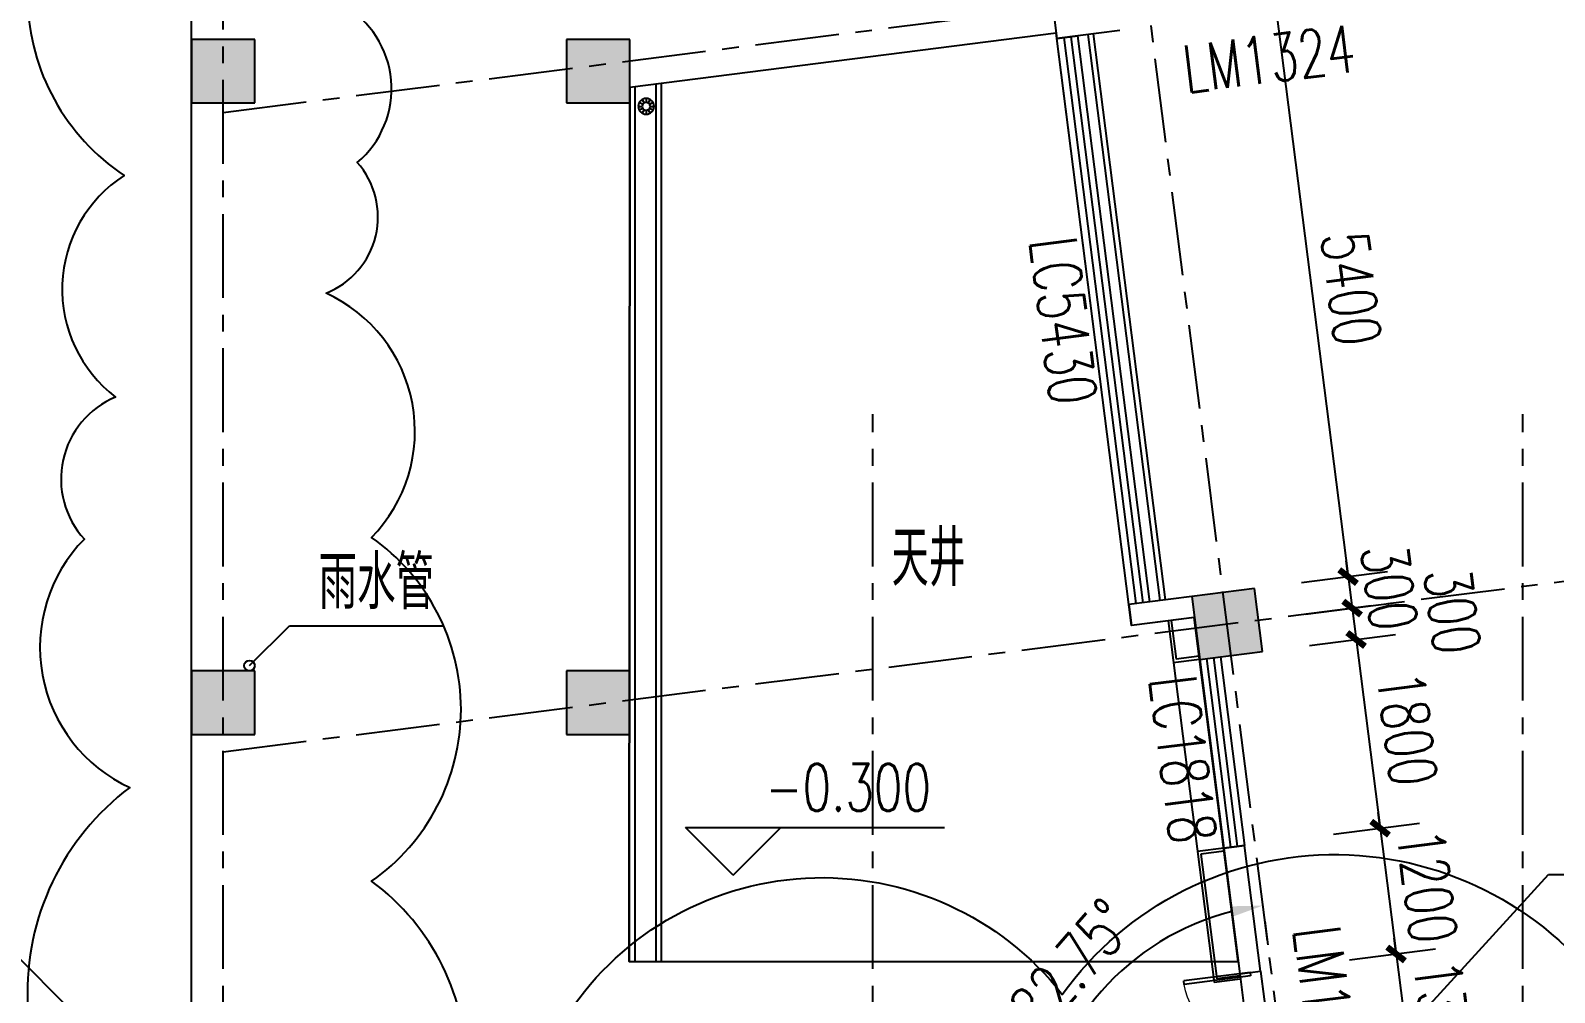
# Model space of a CAD drawing. Header units: millimetres. Extents: x -1048436 to -185795, y -983427 to 400387.
# Drawn here: x -700435 to -686011, y -483687 to -474583 of the extents above; entities that cross this region are included whole.
import ezdxf

# ---------------------------------------------------------------- set-up
doc = ezdxf.new("R2010")
doc.units = ezdxf.units.MM
doc.header["$LTSCALE"] = 500
doc.linetypes.add('一层轴网$0$CENTER', pattern=[50.8, 31.75, -6.35, 6.35, -6.35])
for name, color, linetype in [('COLUMN', 254, 'Continuous'), ('DIM_IDEN', 3, 'Continuous'), ('DIM_LEAD', 3, 'Continuous'), ('PUB_DIM', 3, 'Continuous'), ('PUB_HATCH', 8, 'Continuous'), ('PUB_TEXT', 7, 'Continuous'), ('WINDOW', 4, 'Continuous'), ('WINDOW_TEXT', 7, 'Continuous'), ('一层轴网$0$PUB_DIM', 3, 'Continuous'), ('一层轴网$0$建-轴线', 1, '一层轴网$0$CENTER'), ('建-墙', 254, 'Continuous'), ('建-屋面-排水沟落水口', 175, 'Continuous'), ('建-幕墙', 140, 'Continuous'), ('建-文字', 4, 'Continuous'), ('建-楼梯-扶手栏杆', 3, 'Continuous'), ('建-符号', 13, 'Continuous'), ('建-符号-门编号', 13, 'Continuous'), ('建-门扇', 32, 'Continuous'), ('景-平面-绿化填充', 56, 'Continuous')]:
    doc.layers.add(name, color=color, linetype=linetype)
doc.layers.add('建-非打-01', color=6, linetype='Continuous', plot=False)
doc.styles.add('_TCH_DIM', font='SIMPLEX', dxfattribs={"bigfont": 'GBCBIG'})
doc.styles.add('_TCH_DIM_T3', font='SIMPLEX', dxfattribs={"width": 0.705882, "bigfont": 'GBCBIG'})
doc.styles.add('_TCH_WINDOW', font='SIMPLEX', dxfattribs={"height": 3.5, "bigfont": 'GBCBIG'})
doc.styles.add('XD2008', font='xd-hzs.shx', dxfattribs={"width": 0.7, "bigfont": 'xd-hztxt.shx'})
doc.styles.add('一层轴网$0$_TCH_DIM_T3', font='SIMPLEX', dxfattribs={"width": 0.705882, "bigfont": 'GBCBIG'})
doc.dimstyles.new('_TCH_ARCH&&150', dxfattribs={"dimtxt": 446.25, "dimasz": 150, "dimexe": 375, "dimexo": 450, "dimgap": 150, "dimtad": 1, "dimdec": 0, "dimzin": 0, "dimdsep": 46, "dimtxsty": '_TCH_DIM_T3', "dimblk": 'ARCHTICK', "dimcen": 0.09, "dimclrt": 7, "dimazin": 2, "dimtfac": 1, "dimtdec": 0, "dimtix": 1, "dimtmove": 2, "dimatfit": 3, "dimldrblk": 'ARCHTICK', "dimfxl": 1, "dimtolj": 1, "dimtzin": 0, "dimarcsym": 0})
doc.dimstyles.new('一层轴网$0$_TCH_ARROW&&150', dxfattribs={"dimtxt": 446.25, "dimasz": 300, "dimexe": 375, "dimexo": 450, "dimgap": 150, "dimtad": 1, "dimdec": 0, "dimzin": 0, "dimdsep": 46, "dimtxsty": '一层轴网$0$_TCH_DIM_T3', "dimcen": 0.09, "dimclrt": 7, "dimazin": 2, "dimtfac": 1, "dimtdec": 0, "dimtix": 1, "dimtmove": 2, "dimatfit": 3, "dimfxl": 1, "dimtolj": 1, "dimtzin": 0, "dimarcsym": 0})

# ---------------------------------------------------------------- blocks, each defined once
blk = doc.blocks.new('fdhgh')
at = {"layer": '景-平面-绿化填充'}
h = blk.add_hatch(dxfattribs=at)
h.set_pattern_fill('GRASS', color=256, scale=500, style=0)
h.set_pattern_definition([(90, (-26937.1, -803185.1), (-997.7955, 997.7955), [264.5807, -1731.0102]), (45, (-26937.1, -803185.1), (-997.7962, 997.7962), [264.5807, -1146.5161]), (135, (-26937.1, -803185.1), (-997.7962, -997.7962), [264.5807, -1146.5161])])
edge = h.paths.add_edge_path()
edge.add_line((-1391918, -533384), (-1391918, -500074))
edge.add_line((-1391918, -500074), (-1392920, -492192))
edge.add_line((-1392920, -492192), (-1460021, -492192))
edge.add_line((-1460021, -492192), (-1460021, -494283))
edge.add_arc((-1458021, -494283), 2000, 180, 270)
edge.add_line((-1458021, -496283), (-1434821, -496283))
edge.add_line((-1434821, -496283), (-1434821, -501283))
edge.add_line((-1434821, -501283), (-1452821, -501283))
edge.add_line((-1452821, -501283), (-1452821, -499283))
edge.add_line((-1452821, -499283), (-1458021, -499283))
edge.add_arc((-1458021, -501283), 2000, 90, 180)
edge.add_line((-1460021, -501283), (-1460021, -502283))
edge.add_line((-1460021, -502283), (-1406458, -502283))
edge.add_line((-1406458, -502283), (-1405476, -509988))
edge.add_line((-1405476, -509988), (-1405271, -509962))
edge.add_arc((-1405406, -508971), 1000, 277.7235, 360)
edge.add_line((-1404406, -508971), (-1404666, -506861))
edge.add_line((-1404666, -506861), (-1395440, -505688))
edge.add_line((-1395440, -505688), (-1393762, -518881))
edge.add_line((-1393762, -518881), (-1399615, -519626))
edge.add_arc((-1399489, -520618), 1000, 97.2475, 187.2475)
edge.add_line((-1400481, -520744), (-1400418, -521240))
edge.add_line((-1400418, -521240), (-1393573, -520369))
edge.add_line((-1393573, -520369), (-1391918, -533384))
edge = h.paths.add_edge_path()
edge.add_line((-1460644, -592730), (-1436235, -592730))
edge.add_line((-1436235, -592730), (-1436235, -590271))
edge.add_line((-1436235, -590271), (-1440973, -590271))
edge.add_line((-1440973, -590271), (-1440973, -582660))
edge.add_line((-1440973, -582660), (-1449771, -582659))
edge.add_line((-1449771, -582659), (-1449771, -583259))
edge.add_line((-1449771, -583259), (-1463873, -583259))
edge.add_line((-1463873, -583259), (-1463873, -584960))
edge.add_line((-1463873, -584960), (-1474580, -584960))
edge.add_line((-1474580, -584960), (-1476321, -583426))
edge.add_line((-1476321, -583426), (-1476321, -574192))
edge.add_line((-1476321, -574192), (-1481371, -574192))
edge.add_line((-1481371, -574192), (-1481371, -577350))
edge.add_arc((-1472371, -577350), 9000, 180, 247.0886)
edge.add_line((-1475875, -585640), (-1464599, -590406))
edge.add_arc((-1467358, -599627), 9626, 45.7713, 73.3481, ccw=False)
blk = doc.blocks.new('*D2935')
at = {"layer": 'Defpoints', "color": 0, "transparency": 16777216}
for p in [(64554, 22528), (63502, 21811), (62151, 19800), (64901, 19800)]:
    blk.add_point(p, dxfattribs=at)
at = {"layer": '一层轴网$0$PUB_DIM', "color": 0, "lineweight": -2, "transparency": 16777216}
for p, q in [((64611, 22081), (64639, 21858)), ((62601, 19800), (62826, 19800))]:
    blk.add_line(p, q, dxfattribs=at)
blk.add_arc((64901, 19800), 2450, 104.2683, 172.9793, dxfattribs=at)
at = {"layer": '一层轴网$0$PUB_DIM', "color": 0, "transparency": 16777216}
for points in [[(64288, 22223), (64306, 22125), (64592, 22230)], [(62519, 20096), (62420, 20102), (62451, 19800)]]:
    blk.add_solid(points, dxfattribs=at)
at = {"layer": '一层轴网$0$PUB_DIM', "color": 7, "transparency": 16777216, "insert": (62783, 21666), "char_height": 446.2, "attachment_point": 5, "rotation": 48.6238, "style": '一层轴网$0$_TCH_DIM_T3'}
blk.add_mtext('\\A1;82.75°', dxfattribs=at)
blk = doc.blocks.new('A$C70866F3F')
for p, q in [((150, 300), (150, 225)), ((75, 150), (0, 150)), ((20, 225), (85, 187)), ((20, 75), (85, 112)), ((75, 280), (112, 215)), ((112, 85), (75, 20)), ((150, 75), (150, 0)), ((225, 280), (187, 215)), ((187, 85), (225, 20)), ((215, 187), (280, 225)), ((215, 112), (280, 75)), ((300, 150), (225, 150))]:
    blk.add_line(p, q)
for radius in [150, 75]:
    blk.add_circle((150, 150), radius)
blk = doc.blocks.new('A$C06EE1D4D')
at = {"layer": 'DIM_LEAD'}
for p, q in [((123457, 59925), (123835, 60303)), ((123835, 60303), (125285, 60303))]:
    blk.add_line(p, q, dxfattribs=at)
at = {"layer": '建-屋面-排水沟落水口'}
blk.add_circle((123457, 59925), 50, dxfattribs=at)
at = {"layer": '建-屋面-排水沟落水口', "xscale": -0.5, "yscale": 0.5, "zscale": 0.5, "rotation": 359.9999999666495}
blk.add_blockref('A$C70866F3F', (127286, 65143), dxfattribs=at)
at = {"layer": 'PUB_TEXT', "style": '_TCH_DIM'}
blk.add_text('雨水管', height=506.4, dxfattribs=at).set_placement((124111, 60460))
blk = doc.blocks.new('fgdfgd')
at = {"layer": '建-幕墙'}
for p, q in [((-479371, -480535), (-479619, -480566)), ((-479375, -480505), (-479593, -480533)), ((-479142, -482320), (-479391, -482352)), ((-479139, -482350), (-479358, -482378)), ((-478985, -483560), (-479233, -483592)), ((-478989, -483530), (-479207, -483558))]:
    blk.add_line(p, q, dxfattribs=at)
for points in [[(-479669, -480170), (-479233, -483592)], [(-479639, -480166), (-479593, -480533)], [(-479358, -482378), (-479207, -483558)], [(-479203, -483588), (-479203, -483588)]]:
    blk.add_lwpolyline(points, dxfattribs=at)
blk = doc.blocks.new('_ArchTick')
at = {"color": 0, "linetype": 'ByBlock', "const_width": 0.4}
blk.add_lwpolyline([(-0.5, -0.5), (0.5, 0.5)], dxfattribs=at)
blk = doc.blocks.new('*D1740')
at = {"layer": 'Defpoints', "color": 0, "transparency": 16777216}
for p in [(-689532, -474507), (-688851, -479864), (-687965, -479751)]:
    blk.add_point(p, dxfattribs=at)
at = {"layer": 'PUB_DIM', "color": 0, "lineweight": -2, "transparency": 16777216}
for p, q in [((-689086, -474450), (-688274, -474347)), ((-688646, -474394), (-687965, -479751)), ((-688405, -479807), (-687593, -479704))]:
    blk.add_line(p, q, dxfattribs=at)
at = {"layer": 'PUB_DIM', "color": 0, "lineweight": -2, "transparency": 16777216, "xscale": 150, "yscale": 150, "zscale": 150}
for p, rotation in [((-688646, -474394), 97.24752621012234), ((-687965, -479751), 277.2475262101223)]:
    blk.add_blockref('_ArchTick', p, dxfattribs=dict(at, rotation=rotation))
at = {"layer": 'PUB_DIM', "color": 7, "transparency": 16777216, "insert": (-687936, -477026), "char_height": 446.2, "attachment_point": 5, "rotation": 277.2475, "style": '_TCH_DIM_T3'}
blk.add_mtext('\\A1;5400', dxfattribs=at)
blk = doc.blocks.new('*D1741')
at = {"layer": 'Defpoints', "color": 0, "transparency": 16777216}
for p in [(-688851, -479864), (-687927, -480049), (-688813, -480161)]:
    blk.add_point(p, dxfattribs=at)
at = {"layer": 'PUB_DIM', "color": 0, "lineweight": -2, "transparency": 16777216}
for p, q in [((-688405, -479807), (-687593, -479704)), ((-687965, -479751), (-687984, -479602)), ((-687965, -479751), (-687927, -480049)), ((-688367, -480105), (-687555, -480002)), ((-687927, -480049), (-687908, -480198))]:
    blk.add_line(p, q, dxfattribs=at)
at = {"layer": 'PUB_DIM', "color": 0, "lineweight": -2, "transparency": 16777216, "xscale": 150, "yscale": 150, "zscale": 150}
for p, rotation in [((-687965, -479751), 277.2475262101215), ((-687927, -480049), 97.24752621012149)]:
    blk.add_blockref('_ArchTick', p, dxfattribs=dict(at, rotation=rotation))
at = {"layer": 'PUB_DIM', "color": 7, "transparency": 16777216, "insert": (-687576, -479853), "char_height": 446.2, "attachment_point": 5, "rotation": 277.2475, "style": '_TCH_DIM_T3'}
blk.add_mtext('\\A1;300', dxfattribs=at)
blk = doc.blocks.new('*D1742')
at = {"layer": 'Defpoints', "color": 0, "transparency": 16777216}
for p in [(-688813, -480161), (-687889, -480346), (-688776, -480459)]:
    blk.add_point(p, dxfattribs=at)
at = {"layer": 'PUB_DIM', "color": 0, "lineweight": -2, "transparency": 16777216}
for p, q in [((-688367, -480105), (-687555, -480002)), ((-687927, -480049), (-687889, -480346)), ((-688329, -480402), (-687517, -480299))]:
    blk.add_line(p, q, dxfattribs=at)
at = {"layer": 'PUB_DIM', "color": 0, "lineweight": -2, "transparency": 16777216, "xscale": 150, "yscale": 150, "zscale": 150}
for p, rotation in [((-687927, -480049), 97.2475262101201), ((-687889, -480346), 277.2475262101201)]:
    blk.add_blockref('_ArchTick', p, dxfattribs=dict(at, rotation=rotation))
at = {"layer": 'PUB_DIM', "color": 7, "transparency": 16777216, "insert": (-686978, -480079), "char_height": 446.2, "attachment_point": 5, "rotation": 277.2475, "style": '_TCH_DIM_T3'}
blk.add_mtext('\\A1;300', dxfattribs=at)
blk = doc.blocks.new('*D1743')
at = {"layer": 'Defpoints', "color": 0, "transparency": 16777216}
for p in [(-688776, -480459), (-687662, -482132), (-688548, -482245)]:
    blk.add_point(p, dxfattribs=at)
at = {"layer": 'PUB_DIM', "color": 0, "lineweight": -2, "transparency": 16777216}
for p, q in [((-688329, -480402), (-687517, -480299)), ((-687889, -480346), (-687662, -482132)), ((-688102, -482188), (-687290, -482085))]:
    blk.add_line(p, q, dxfattribs=at)
at = {"layer": 'PUB_DIM', "color": 0, "lineweight": -2, "transparency": 16777216, "xscale": 150, "yscale": 150, "zscale": 150}
for p, rotation in [((-687889, -480346), 97.24752621012347), ((-687662, -482132), 277.2475262101235)]:
    blk.add_blockref('_ArchTick', p, dxfattribs=dict(at, rotation=rotation))
at = {"layer": 'PUB_DIM', "color": 7, "transparency": 16777216, "insert": (-687406, -481192), "char_height": 446.2, "attachment_point": 5, "rotation": 277.2475, "style": '_TCH_DIM_T3'}
blk.add_mtext('\\A1;1800', dxfattribs=at)
blk = doc.blocks.new('*D1744')
at = {"layer": 'Defpoints', "color": 0, "transparency": 16777216}
for p in [(-688548, -482245), (-687511, -483322), (-688397, -483435)]:
    blk.add_point(p, dxfattribs=at)
at = {"layer": 'PUB_DIM', "color": 0, "lineweight": -2, "transparency": 16777216}
for p, q in [((-687662, -482132), (-687681, -481983)), ((-688102, -482188), (-687290, -482085)), ((-687662, -482132), (-687511, -483322)), ((-687951, -483378), (-687139, -483275)), ((-687511, -483322), (-687492, -483471))]:
    blk.add_line(p, q, dxfattribs=at)
at = {"layer": 'PUB_DIM', "color": 0, "lineweight": -2, "transparency": 16777216, "xscale": 150, "yscale": 150, "zscale": 150}
for p, rotation in [((-687662, -482132), 277.2475262101237), ((-687511, -483322), 97.24752621012367)]:
    blk.add_blockref('_ArchTick', p, dxfattribs=dict(at, rotation=rotation))
at = {"layer": 'PUB_DIM', "color": 7, "transparency": 16777216, "insert": (-687217, -482680), "char_height": 446.2, "attachment_point": 5, "rotation": 277.2475, "style": '_TCH_DIM_T3'}
blk.add_mtext('\\A1;1200', dxfattribs=at)
blk = doc.blocks.new('*D1745')
at = {"layer": 'Defpoints', "color": 0, "transparency": 16777216}
for p in [(-688397, -483435), (-687347, -484612), (-688233, -484724)]:
    blk.add_point(p, dxfattribs=at)
at = {"layer": 'PUB_DIM', "color": 0, "lineweight": -2, "transparency": 16777216}
for p, q in [((-687511, -483322), (-687530, -483173)), ((-687951, -483378), (-687139, -483275)), ((-687511, -483322), (-687347, -484612)), ((-687787, -484668), (-686975, -484564)), ((-687347, -484612), (-687328, -484760))]:
    blk.add_line(p, q, dxfattribs=at)
at = {"layer": 'PUB_DIM', "color": 0, "lineweight": -2, "transparency": 16777216, "xscale": 150, "yscale": 150, "zscale": 150}
for p, rotation in [((-687511, -483322), 277.2475262101205), ((-687347, -484612), 97.24752621012053)]:
    blk.add_blockref('_ArchTick', p, dxfattribs=dict(at, rotation=rotation))
at = {"layer": 'PUB_DIM', "color": 7, "transparency": 16777216, "insert": (-687059, -483920), "char_height": 446.2, "attachment_point": 5, "rotation": 277.2475, "style": '_TCH_DIM_T3'}
blk.add_mtext('\\A1;1300', dxfattribs=at)
blk = doc.blocks.new('$DorLib2D$00000002')
for p, q in [((-0.5, 0), (-0.5, 0.4875)), ((-0.475, 0.4875), (-0.5, 0.4875)), ((-0.475, 0), (-0.475, 0.4875)), ((0.475, 0), (0.475, 0.4875)), ((0.475, 0.4875), (0.5, 0.4875)), ((0.5, 0), (0.5, 0.4875)), ((-0.5, 0), (-0.475, 0)), ((0.5, 0), (0.475, 0))]:
    blk.add_line(p, q)
at = {"lineweight": 13}
for centre, start, end in [((-0.4875, 0), 0, 88.53072), ((0.4875, 0), 91.46928, 180)]:
    blk.add_arc(centre, 0.4875, start, end, dxfattribs=at)
blk = doc.blocks.new('$TCHSYS$WIN2D')
for p, q in [((-0.5, 0.5), (0.5, 0.5)), ((-0.5, 0.5), (-0.5, -0.5)), ((0.5, 0.5), (0.5, -0.5)), ((0.5, 0.1667), (-0.5, 0.1667)), ((0.5, -0.1667), (-0.5, -0.1667)), ((-0.5, -0.5), (0.5, -0.5))]:
    blk.add_line(p, q)
blk = doc.blocks.new('一层轴网')
at = {"layer": '一层轴网$0$建-轴线', "ltscale": 0.05}
for p, q in [((65115, 18116.1), (56955.6, 82276.4)), ((54750, 29734.6), (75499.4, 32373.4)), ((54750.7, 23686.4), (76256.3, 26421.3))]:
    blk.add_line(p, q, dxfattribs=at)
for points in [[(54750, -2500), (54750, 82276.4)], [(60900, -2500), (60900, 26879.1)], [(67050, -2500), (67050, 26879.1)]]:
    blk.add_lwpolyline(points, dxfattribs=at)
at = {"layer": '一层轴网$0$PUB_DIM'}
dim = blk.add_angular_dim_3p(base=(63501.6, 21810.9), center=(64900.9, 19800), p1=(64554, 22527.8), p2=(62151.1, 19800), dimstyle='一层轴网$0$_TCH_ARROW&&150', dxfattribs=at)
dim.commit()
dim.dimension.update_dxf_attribs({"geometry": '*D2935', "text_midpoint": (62782.6, 21666)})

msp = doc.modelspace()

# ---------------------------------------------------------------- hatches: boundary and pattern name
at = {"layer": 'PUB_HATCH'}
for points in [[(-698911.4, -474668.8), (-698911.4, -475268.8), (-698311.4, -475268.8), (-698311.4, -474668.8)], [(-695361.4, -474668.8), (-695361.4, -475268.8), (-694761.4, -475268.8), (-694761.4, -474668.8)], [(-689445.1, -479939.4), (-689369.5, -480534.6), (-688774.2, -480458.9), (-688849.9, -479863.7)], [(-698911.4, -480643.8), (-698911.4, -481243.8), (-698311.4, -481243.8), (-698311.4, -480643.8)], [(-695361.4, -480643.8), (-695361.4, -481243.8), (-694761.4, -481243.8), (-694761.4, -480643.8)]]:
    msp.add_hatch(color=256, dxfattribs=at).paths.add_polyline_path(points)

# ---------------------------------------------------------------- linework, layer by layer
msp.add_line((-702512.6, -481393.9), (-698912.7, -484993.8))
msp.add_lwpolyline([(-690727.9, -474608.7), (-690727.9, -474608.7), (-694762.1, -475121.7), (-694767.7, -483394.1), (-689005.8, -483394), (-689420.6, -480137.9), (-690015.8, -480213.6), (-690727.9, -474608.7)])
at = {"layer": 'COLUMN'}
for p, q in [((-698911.4, -474668.8), (-698911.4, -475268.8)), ((-698311.4, -474668.8), (-698911.4, -474668.8)), ((-698311.4, -475268.8), (-698311.4, -474668.8)), ((-695361.4, -474668.8), (-695361.4, -475268.8)), ((-694761.4, -474668.8), (-695361.4, -474668.8)), ((-694761.4, -475268.8), (-694761.4, -474668.8)), ((-698911.4, -475268.8), (-698311.4, -475268.8)), ((-695361.4, -475268.8), (-694761.4, -475268.8)), ((-688849.9, -479863.7), (-689445.1, -479939.4)), ((-688774.2, -480458.9), (-688849.9, -479863.7)), ((-689445.1, -479939.4), (-689369.5, -480534.6)), ((-689369.5, -480534.6), (-688774.2, -480458.9)), ((-698911.4, -480643.8), (-698911.4, -481243.8)), ((-698311.4, -480643.8), (-698911.4, -480643.8)), ((-698311.4, -481243.8), (-698311.4, -480643.8)), ((-695361.4, -480643.8), (-695361.4, -481243.8)), ((-694761.4, -480643.8), (-695361.4, -480643.8)), ((-694761.4, -481243.8), (-694761.4, -480643.8)), ((-698911.4, -481243.8), (-698311.4, -481243.8)), ((-695361.4, -481243.8), (-694761.4, -481243.8))]:
    msp.add_line(p, q, dxfattribs=at)
at = {"layer": 'DIM_IDEN'}
for p, q in [((-687675, -484328.3), (-686069.8, -482568.5)), ((-686069.8, -482568.5), (-683882, -482568.5))]:
    msp.add_line(p, q, dxfattribs=at)
at = {"layer": '建-墙'}
for p, q in [((-690746.8, -474459.9), (-690721.6, -474658.3)), ((-690721.6, -474658.3), (-690523.2, -474633)), ((-690126.4, -474582.6), (-690523.2, -474633)), ((-689842, -479989.9), (-690040.4, -480015.1)), ((-689445.1, -479939.4), (-689842, -479989.9)), ((-690040.4, -480015.1), (-690015.1, -480213.5)), ((-689419.9, -480137.8), (-690015.1, -480213.5)), ((-688944, -482295), (-689142.4, -482320.2)), ((-689142.4, -482320.2), (-688991, -483510.3)), ((-688792.6, -483485.1), (-688944, -482295)), ((-688991, -483510.3), (-688792.6, -483485.1))]:
    msp.add_line(p, q, dxfattribs=at)
at = {"layer": '建-墙', "ltscale": 2000}
msp.add_lwpolyline([(-698911.2, -445417.7), (-698912.7, -484993.8), (-722312.7, -484994.6)], dxfattribs=at)
at = {"layer": '建-屋面-排水沟落水口'}
for p, q in [((-694512.1, -483394.1), (-694512.1, -475089.9)), ((-694462.1, -483394.1), (-694462.1, -475083.5)), ((-694767.7, -483394.1), (-694762.1, -475121.7)), ((-694712.1, -483394.1), (-694712.1, -475115.3))]:
    msp.add_line(p, q, dxfattribs=at)
at = {"layer": '建-楼梯-扶手栏杆'}
for p, q in [((-689742.8, -479977.3), (-690424, -474620.4)), ((-689693.2, -479971), (-690374.4, -474614.1))]:
    msp.add_line(p, q, dxfattribs=at)
at = {"layer": '建-符号'}
for p, q in [((-693784.3, -482576.1), (-694234.3, -482126.1)), ((-694234.3, -482126.1), (-691783.3, -482126.1)), ((-693784.3, -482576.1), (-693334.3, -482126.1))]:
    msp.add_line(p, q, dxfattribs=at)
at = {"layer": '建-门扇'}
for p, q in [((-688991, -483510.3), (-688827, -484799.9)), ((-688792.6, -483485.1), (-688628.6, -484774.7))]:
    msp.add_line(p, q, dxfattribs=at)
at = {"layer": '建-非打-01'}
msp.add_lwpolyline([(-699628.7, -472593.7, 0.5205671), (-699547.9, -475954.5, 0.5205671), (-699628.7, -478051.6, 0.5205671), (-699924.7, -479395.9, 0.5205671), (-699494.4, -481746.8, 0.5205671), (-699359.9, -485726, 0.5205671), (-699386.8, -487527.4, 0.5205671), (-697287.9, -486236.9, 0.5205671), (-697207.2, -482634.1, 0.5205671), (-697207.2, -479380.8, 0.5205671), (-697637.8, -477068.6, 0.5205671), (-697341.8, -475831.8, 0.5205671), (-697476.3, -474341.7, 0.5205671)], format="xyb", dxfattribs=at)
msp.add_lwpolyline([(-695395.7, -483964, -0.5205671), (-690670.1, -483704.6, -0.5205671), (-685465.8, -483768.4, -0.5205671), (-683103.1, -483959.9, -0.5205671), (-678058.4, -484087.5, -0.5205671), (-676685.5, -485746.4, -0.5205671), (-677228.3, -487756.2, -0.5205671), (-678026.5, -488617.6, -0.5205671), (-681059.7, -489096.1, -0.5205671), (-685401.9, -489191.8, -0.5205671), (-688882.1, -489191.8, -0.5205671), (-693511.7, -489064.2, -0.5205671), (-696576.9, -488968.5, -0.5205671)], format="xyb", close=True, dxfattribs=at)

# ---------------------------------------------------------------- block references
for name, p in [('fdhgh', (720308.8, 77265.7)), ('一层轴网', (-753362.7, -505094)), ('A$C06EE1D4D', (-821819.6, -540518.5)), ('fgdfgd', (-210000, 0))]:
    msp.add_blockref(name, p)
at = {"layer": 'WINDOW'}
ref = msp.add_blockref('$TCHSYS$WIN2D', (-690281.8, -477324.1), dxfattribs=dict(at, xscale=-5400, yscale=200, zscale=-5400, rotation=277.2475272049361))
ref.add_attrib('A', 'LC5430', (-690981.1, -476566.2), dxfattribs={"layer": 'WINDOW_TEXT', "height": 446.25, "rotation": 277.24753, "style": '_TCH_WINDOW', "width": 0.705882})
ref = msp.add_blockref('$TCHSYS$WIN2D', (-689156.7, -481414.8), dxfattribs=dict(at, xscale=1800, yscale=-200, zscale=1800, rotation=277.2475258529965))
ref.add_attrib('A', 'LC1818', (-689848.5, -480716.5), dxfattribs={"layer": 'WINDOW_TEXT', "height": 446.25, "rotation": 277.24753, "style": '_TCH_WINDOW', "width": 0.705882})
at = {"layer": '建-门扇'}
ref = msp.add_blockref('$DorLib2D$00000002', (-688949.5, -473928.9), dxfattribs=dict(at, xscale=1300, yscale=-1300, zscale=200, rotation=187.2475261776383))
ref.add_attrib('A', 'LM1324', (-689496.1, -475175.1), dxfattribs={"layer": '建-符号-门编号', "height": 446.25, "rotation": 7.24753, "style": '_TCH_WINDOW', "width": 0.705882})
ref = msp.add_blockref('$DorLib2D$00000002', (-688809.8, -484142.5), dxfattribs=dict(at, xscale=1300, yscale=-1300, zscale=200, rotation=277.2475258529965))
ref.add_attrib('A', 'LM1324', (-688485.3, -483086.1), dxfattribs={"layer": '建-符号-门编号', "height": 446.25, "rotation": 277.24753, "style": '_TCH_WINDOW', "width": 0.705882})

# ---------------------------------------------------------------- texts
at = {"layer": '建-文字'}
for s, height, style, width, p in [('天井', 525, 'XD2008', 0.7, (-692284, -479839.3)), ('-0.300', 446.25, '_TCH_DIM', 0.705882, (-693478.3, -481968.6))]:
    msp.add_text(s, height=height, dxfattribs=dict(at, style=style, width=width)).set_placement(p)

# ---------------------------------------------------------------- dimensions: what is measured, and where the dimension line sits
at = {"layer": 'PUB_DIM'}
for p1, p2, picture, middle in [((-689532.5, -474507), (-688851.2, -479863.9), '*D1740', (-687935.7, -477025.7)), ((-688851.2, -479863.9), (-688813.4, -480161.5), '*D1741', (-687576.1, -479852.9)), ((-688775.5, -480459.1), (-688548.5, -482244.7), '*D1743', (-687405.8, -481192.2)), ((-688548.5, -482244.7), (-688397.1, -483434.8), '*D1744', (-687216.6, -482680)), ((-688397.1, -483434.8), (-688233.1, -484724.4), '*D1745', (-687058.9, -483919.8))]:
    dim = msp.add_aligned_dim(p1=p1, p2=p2, distance=893.2, dimstyle='_TCH_ARCH&&150', dxfattribs=at)
    dim.commit()
    dim.dimension.update_dxf_attribs({"geometry": picture, "text_midpoint": middle})
dim = msp.add_linear_dim(base=(-687889.5, -480346.4), p1=(-688813.4, -480161.5), p2=(-688775.5, -480459.1), angle=277.24753, dimstyle='_TCH_ARCH&&150', dxfattribs=at)
dim.commit()
dim.dimension.update_dxf_attribs({"geometry": '*D1742', "text_midpoint": (-686978.4, -480079.3), "dimtype": 129})

doc.saveas('drawing.dxf')
